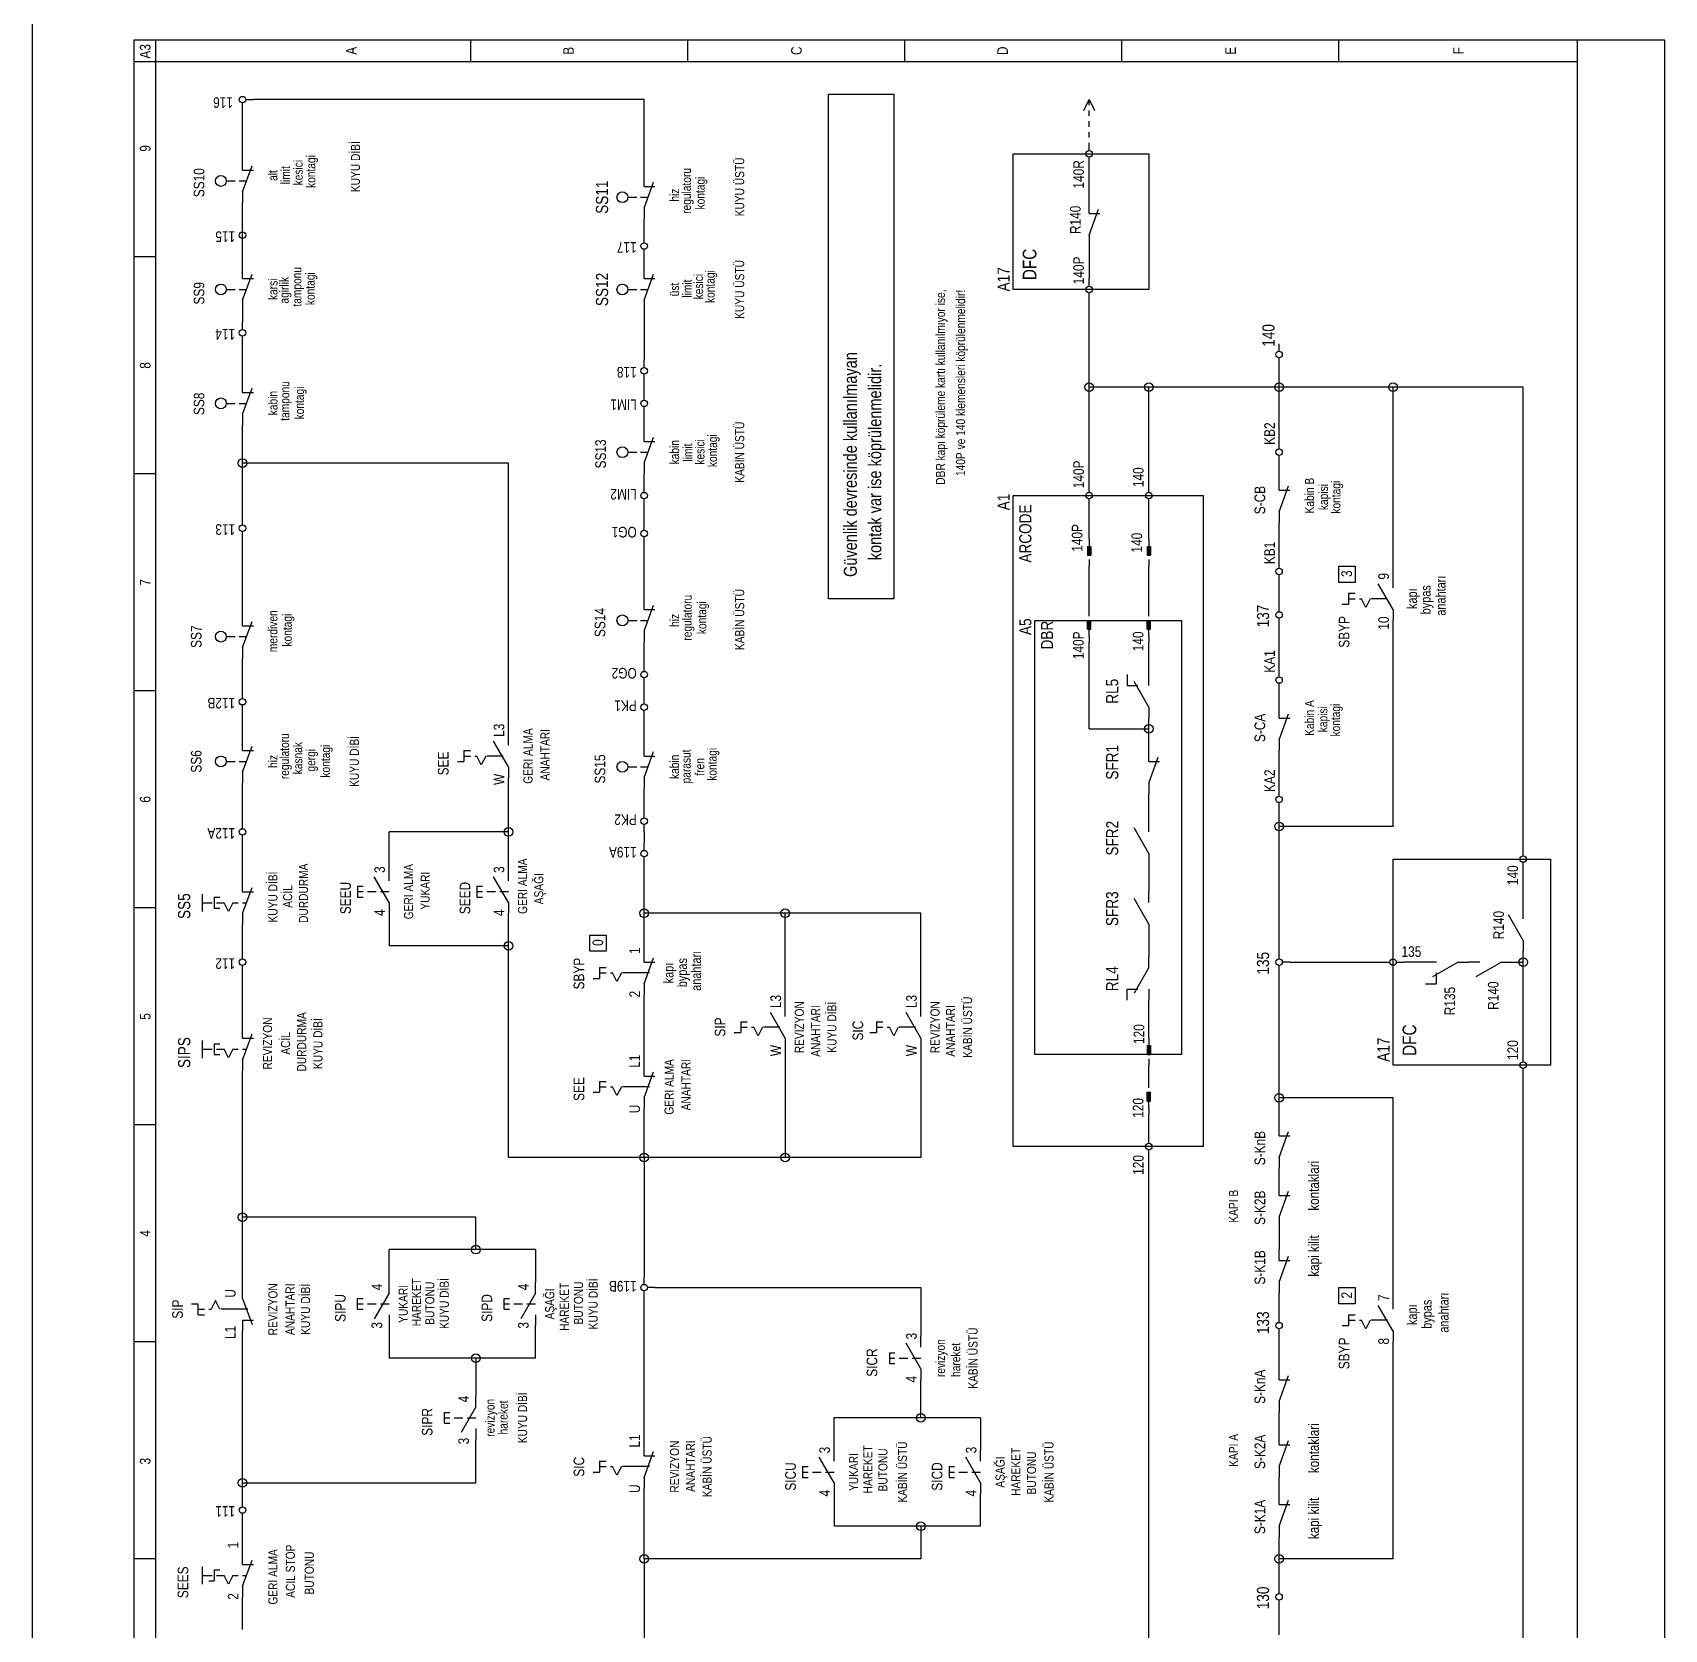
# Model space of a CAD drawing. Header units: centimetres. Extents: x 0 to 13234, y -30 to 2970.
# Drawn here: x 11119 to 11830, y 323 to 1019 of the extents above; entities that cross this region are included whole.
import ezdxf
from ezdxf.enums import TextEntityAlignment as Align

# ---------------------------------------------------------------- set-up
doc = ezdxf.new("R2010")
doc.units = ezdxf.units.CM
for name, color, linetype in [('SCOTT-CERCEVE', 7, 'CONTINUOUS'), ('SCOTT-ELEKTRIK', 3, 'CONTINUOUS'), ('SCOTT-ELEKTRIK-YAZI', 4, 'CONTINUOUS')]:
    doc.layers.add(name, color=color, linetype=linetype)
doc.styles.get("Standard").update_dxf_attribs({"font": 'arial.ttf', "width": 0.8})

msp = doc.modelspace()

# ---------------------------------------------------------------- linework, layer by layer
at = {"layer": 'SCOTT-CERCEVE'}
msp.add_line((11118.7, 0), (11118.7, 2970), dxfattribs=at)
at = {"layer": 'SCOTT-ELEKTRIK'}
for p, q in [((11162.87, 70.2), (11162.87, 1015.95)), ((11162.87, 1015.95), (11829.62, 1015.95)), ((11172.32, 79.66), (11172.32, 1015.95)), ((11309.46, 1015.95), (11309.46, 1006.5)), ((11404.03, 1015.95), (11404.03, 1006.5)), ((11498.61, 1015.95), (11498.61, 1006.5)), ((11593.18, 1006.5), (11593.18, 1015.95)), ((11687.76, 1006.5), (11687.76, 1015.95)), ((11791.79, 70.2), (11791.79, 1015.95)), ((11829.62, 1015.95), (11829.62, 70.2)), ((11162.87, 1006.5), (11791.79, 1006.5)), ((11210.15, 985.22), (11210.15, 988.53)), ((11211.57, 989.94), (11214.88, 989.94)), ((11385.12, 989.94), (11214.88, 989.94)), ((11385.12, 956.84), (11385.12, 989.94)), ((11465.51, 772.42), (11465.51, 992.31)), ((11465.51, 992.31), (11493.88, 992.31)), ((11493.88, 992.31), (11493.88, 772.42)), ((11576.63, 985.22), (11579, 989.94)), ((11579, 987.58), (11579, 989.94)), ((11579, 989.94), (11581.36, 985.22)), ((11210.15, 963.94), (11210.15, 985.22)), ((11579, 982.85), (11579, 985.22)), ((11579, 978.12), (11579, 980.49)), ((11579, 973.39), (11579, 975.76)), ((11579, 967.72), (11579, 971.03)), ((11210.15, 959.21), (11210.15, 963.94)), ((11210.15, 949.75), (11214.28, 961.1)), ((11545.9, 907.19), (11545.9, 966.3)), ((11545.9, 966.3), (11605.01, 966.3)), ((11579, 961.57), (11579, 964.88)), ((11579, 945.02), (11579, 961.57)), ((11605.01, 966.3), (11605.01, 907.19)), ((11203.06, 954.48), (11206.95, 954.48)), ((11208.64, 954.48), (11211.87, 954.48)), ((11210.15, 959.21), (11214.88, 959.21)), ((11385.12, 952.11), (11385.12, 956.84)), ((11385.12, 942.66), (11389.25, 954.01)), ((11210.15, 949.75), (11210.15, 945.02)), ((11378.03, 947.39), (11381.92, 947.39)), ((11383.61, 947.39), (11386.84, 947.39)), ((11385.12, 952.11), (11389.85, 952.11)), ((11210.15, 935.56), (11210.15, 945.02)), ((11385.12, 942.66), (11385.12, 937.93)), ((11579, 940.29), (11579, 945.02)), ((11579, 930.84), (11583.13, 942.18)), ((11579, 940.29), (11583.73, 940.29)), ((11210.15, 932.25), (11210.15, 935.56)), ((11210.15, 926.11), (11210.15, 933.2)), ((11385.12, 930.84), (11385.12, 937.93)), ((11210.15, 926.11), (11210.15, 929.42)), ((11210.15, 916.65), (11210.15, 926.11)), ((11385.12, 927.52), (11385.12, 930.84)), ((11385.12, 921.38), (11385.12, 924.69)), ((11579, 930.84), (11579, 926.11)), ((11579, 926.11), (11579, 911.92)), ((11172.32, 921.38), (11162.87, 921.38)), ((11385.12, 916.65), (11385.12, 921.38)), ((11210.15, 911.92), (11210.15, 916.65)), ((11210.15, 902.46), (11214.28, 913.81)), ((11210.15, 911.92), (11214.88, 911.92)), ((11385.12, 911.92), (11385.12, 916.65)), ((11385.12, 902.46), (11389.25, 913.81)), ((11385.12, 911.92), (11389.85, 911.92)), ((11579, 908.61), (11579, 911.92)), ((11203.06, 907.19), (11206.95, 907.19)), ((11208.64, 907.19), (11211.87, 907.19)), ((11378.03, 907.19), (11381.92, 907.19)), ((11383.61, 907.19), (11386.84, 907.19)), ((11605.01, 907.19), (11545.9, 907.19)), ((11579, 902.46), (11579, 905.77)), ((11210.15, 902.46), (11210.15, 897.73)), ((11210.15, 897.73), (11210.15, 893)), ((11385.12, 902.46), (11385.12, 897.73)), ((11385.12, 897.73), (11385.12, 876.45)), ((11579, 864.63), (11579, 902.46)), ((11210.15, 889.69), (11210.15, 893)), ((11210.15, 883.55), (11210.15, 886.86)), ((11210.15, 867), (11210.15, 883.55)), ((11210.15, 867), (11210.15, 883.55)), ((11661.75, 880.24), (11661.75, 883.55)), ((11385.12, 873.14), (11385.12, 876.45)), ((11661.75, 874.09), (11661.75, 877.4)), ((11385.12, 867), (11385.12, 870.31)), ((11661.75, 864.63), (11661.75, 874.09)), ((11210.15, 862.27), (11210.15, 867)), ((11210.15, 852.81), (11214.28, 864.16)), ((11210.15, 862.27), (11214.88, 862.27)), ((11385.12, 862.27), (11385.12, 867)), ((11385.12, 858.96), (11385.12, 862.27)), ((11579, 822.07), (11579, 864.63)), ((11605.01, 864.63), (11579, 864.63)), ((11605.01, 822.07), (11605.01, 864.63)), ((11661.75, 864.63), (11605.01, 864.63)), ((11661.75, 840.99), (11661.75, 864.63)), ((11711.4, 864.63), (11661.75, 864.63)), ((11711.4, 781.88), (11711.4, 864.63)), ((11768.15, 864.63), (11711.4, 864.63)), ((11768.15, 663.66), (11768.15, 864.63)), ((11203.06, 857.54), (11206.95, 857.54)), ((11208.64, 857.54), (11211.87, 857.54)), ((11385.12, 852.81), (11385.12, 856.12)), ((11210.15, 852.81), (11210.15, 848.08)), ((11210.15, 831.53), (11210.15, 848.08)), ((11385.12, 845.72), (11385.12, 852.81)), ((11385.12, 840.99), (11385.12, 845.72)), ((11385.12, 831.53), (11389.25, 842.88)), ((11385.12, 840.99), (11389.85, 840.99)), ((11661.75, 837.68), (11661.75, 840.99)), ((11378.03, 836.26), (11381.92, 836.26)), ((11383.61, 836.26), (11386.84, 836.26)), ((11661.75, 831.53), (11661.75, 834.84)), ((11172.32, 826.8), (11162.87, 826.8)), ((11326.01, 831.53), (11210.15, 831.53)), ((11210.15, 807.89), (11210.15, 831.53)), ((11326.01, 713.31), (11326.01, 831.53)), ((11385.12, 831.53), (11385.12, 826.8)), ((11385.12, 822.07), (11385.12, 826.8)), ((11661.75, 824.44), (11661.75, 831.53)), ((11385.12, 818.76), (11385.12, 822.07)), ((11579, 818.76), (11579, 822.07)), ((11605.01, 818.76), (11605.01, 822.07)), ((11661.75, 819.71), (11661.75, 824.44)), ((11661.75, 810.25), (11665.88, 821.6)), ((11661.75, 819.71), (11666.48, 819.71)), ((11385.12, 812.62), (11385.12, 815.93)), ((11385.12, 805.52), (11385.12, 812.62)), ((11545.9, 533.62), (11545.9, 817.34)), ((11545.9, 817.34), (11628.65, 817.34)), ((11579, 812.62), (11579, 815.93)), ((11579, 800.79), (11579, 812.62)), ((11605.01, 812.62), (11605.01, 815.93)), ((11605.01, 800.79), (11605.01, 812.62)), ((11628.65, 817.34), (11628.65, 533.62)), ((11210.15, 804.58), (11210.15, 807.89)), ((11385.12, 802.21), (11385.12, 805.52)), ((11661.75, 810.25), (11661.75, 805.52)), ((11661.75, 788.97), (11661.75, 805.52)), ((11210.15, 798.43), (11210.15, 801.74)), ((11210.15, 765.33), (11210.15, 798.43)), ((11385.12, 796.07), (11385.12, 799.38)), ((11579, 798.43), (11579, 800.79)), ((11579, 798.43), (11579, 791.34)), ((11605.01, 798.43), (11605.01, 800.79)), ((11605.01, 798.43), (11605.01, 791.34)), ((11385.12, 772.42), (11385.12, 796.07)), ((11578.29, 795.12), (11578.29, 791.34)), ((11578.29, 795.12), (11579.71, 795.12)), ((11578.29, 791.34), (11579.71, 791.34)), ((11578.53, 795.12), (11578.53, 791.34)), ((11578.76, 795.12), (11578.76, 791.34)), ((11579, 789.44), (11579, 786.61)), ((11579.23, 795.12), (11579.23, 791.34)), ((11579.47, 795.12), (11579.47, 791.34)), ((11579.71, 795.12), (11579.71, 791.34)), ((11604.3, 795.12), (11604.3, 791.34)), ((11604.3, 795.12), (11605.72, 795.12)), ((11604.3, 791.34), (11605.72, 791.34)), ((11604.53, 795.12), (11604.53, 791.34)), ((11604.77, 795.12), (11604.77, 791.34)), ((11605.01, 789.44), (11605.01, 786.61)), ((11605.24, 795.12), (11605.24, 791.34)), ((11605.48, 795.12), (11605.48, 791.34)), ((11605.72, 795.12), (11605.72, 791.34)), ((11579, 767.69), (11579, 786.61)), ((11605.01, 767.69), (11605.01, 786.61)), ((11661.75, 785.66), (11661.75, 788.97)), ((11661.75, 779.51), (11661.75, 782.82)), ((11687.76, 779.51), (11687.76, 786.61)), ((11687.76, 786.61), (11694.85, 786.61)), ((11694.85, 786.61), (11694.85, 779.51)), ((11661.75, 770.06), (11661.75, 779.51)), ((11694.85, 779.51), (11687.76, 779.51)), ((11711.4, 767.69), (11704.94, 778.88)), ((11711.4, 777.15), (11711.4, 781.88)), ((11385.12, 767.69), (11385.12, 772.42)), ((11385.12, 758.23), (11389.25, 769.58)), ((11493.88, 772.42), (11465.51, 772.42)), ((11661.75, 766.75), (11661.75, 770.06)), ((11689.18, 770.06), (11692.02, 770.06)), ((11692.02, 774.79), (11694.85, 774.79)), ((11692.02, 774.79), (11692.02, 770.06)), ((11692.02, 772.42), (11694.85, 772.42)), ((11696.74, 772.42), (11697.69, 772.42)), ((11699.58, 768.64), (11697.69, 772.42)), ((11701.47, 772.42), (11699.58, 768.64)), ((11709.04, 772.42), (11701.95, 772.42)), ((11210.15, 760.6), (11210.15, 765.33)), ((11210.15, 751.14), (11214.28, 762.49)), ((11378.03, 762.96), (11381.92, 762.96)), ((11383.61, 762.96), (11386.84, 762.96)), ((11385.12, 767.69), (11389.85, 767.69)), ((11555.35, 573.81), (11555.35, 762.96)), ((11555.35, 762.96), (11619.19, 762.96)), ((11578.29, 762.96), (11579.71, 762.96)), ((11578.29, 759.18), (11578.29, 762.96)), ((11578.53, 759.18), (11578.53, 762.96)), ((11578.76, 759.18), (11578.76, 762.96)), ((11579, 764.86), (11579, 767.69)), ((11579, 755.87), (11579, 762.96)), ((11579.23, 759.18), (11579.23, 762.96)), ((11579.47, 759.18), (11579.47, 762.96)), ((11579.71, 759.18), (11579.71, 762.96)), ((11604.3, 762.96), (11605.72, 762.96)), ((11604.3, 759.18), (11604.3, 762.96)), ((11604.53, 759.18), (11604.53, 762.96)), ((11604.77, 759.18), (11604.77, 762.96)), ((11605.01, 764.86), (11605.01, 767.69)), ((11605.01, 755.87), (11605.01, 762.96)), ((11605.24, 759.18), (11605.24, 762.96)), ((11605.48, 759.18), (11605.48, 762.96)), ((11605.72, 759.18), (11605.72, 762.96)), ((11619.19, 762.96), (11619.19, 573.81)), ((11661.75, 760.6), (11661.75, 763.91)), ((11711.4, 767.69), (11711.4, 762.96)), ((11711.4, 673.12), (11711.4, 762.96)), ((11203.06, 755.87), (11206.95, 755.87)), ((11208.64, 755.87), (11211.87, 755.87)), ((11210.15, 760.6), (11214.88, 760.6)), ((11385.12, 758.23), (11385.12, 753.51)), ((11578.29, 759.18), (11579.71, 759.18)), ((11579, 755.87), (11579, 753.51)), ((11604.3, 759.18), (11605.72, 759.18)), ((11605.01, 755.87), (11605.01, 753.51)), ((11661.75, 741.68), (11661.75, 760.6)), ((11210.15, 751.14), (11210.15, 746.41)), ((11385.12, 744.05), (11385.12, 753.51)), ((11579, 715.68), (11579, 753.51)), ((11605.01, 739.32), (11605.01, 753.51)), ((11210.15, 732.23), (11210.15, 746.41)), ((11385.12, 740.74), (11385.12, 744.05)), ((11661.75, 738.37), (11661.75, 741.68)), ((11385.12, 734.59), (11385.12, 737.9)), ((11385.12, 729.86), (11385.12, 734.59)), ((11595.55, 739.32), (11595.55, 734.59)), ((11595.55, 734.59), (11600.28, 734.59)), ((11605.01, 725.13), (11598.55, 736.32)), ((11605.01, 734.59), (11605.01, 739.32)), ((11661.75, 732.23), (11661.75, 735.54)), ((11172.32, 732.23), (11162.87, 732.23)), ((11210.15, 728.92), (11210.15, 732.23)), ((11210.15, 722.77), (11210.15, 726.08)), ((11385.12, 726.55), (11385.12, 729.86)), ((11661.75, 725.13), (11661.75, 732.23)), ((11210.15, 710.95), (11210.15, 722.77)), ((11385.12, 720.4), (11385.12, 723.71)), ((11385.12, 708.58), (11385.12, 720.4)), ((11605.01, 725.13), (11605.01, 720.4)), ((11605.01, 715.68), (11605.01, 720.4)), ((11661.75, 720.4), (11661.75, 725.13)), ((11661.75, 710.95), (11665.88, 722.3)), ((11661.75, 720.4), (11666.48, 720.4)), ((11210.15, 706.22), (11210.15, 710.95)), ((11326.01, 708.58), (11326.01, 713.31)), ((11579, 715.68), (11605.01, 715.68)), ((11605.01, 706.22), (11605.01, 715.68)), ((11661.75, 710.95), (11661.75, 706.22)), ((11210.15, 696.76), (11214.28, 708.11)), ((11210.15, 706.22), (11214.88, 706.22)), ((11306.62, 706.22), (11309.46, 706.22)), ((11306.62, 706.22), (11306.62, 701.49)), ((11306.62, 703.85), (11309.46, 703.85)), ((11311.35, 703.85), (11312.3, 703.85)), ((11314.19, 700.07), (11312.3, 703.85)), ((11316.08, 703.85), (11314.19, 700.07)), ((11323.64, 703.85), (11316.55, 703.85)), ((11326.01, 699.13), (11319.55, 710.31)), ((11385.12, 703.85), (11385.12, 708.58)), ((11385.12, 694.4), (11389.25, 705.75)), ((11385.12, 703.85), (11389.85, 703.85)), ((11605.01, 701.49), (11605.01, 706.22)), ((11661.75, 689.67), (11661.75, 706.22)), ((11203.06, 701.49), (11206.95, 701.49)), ((11208.64, 701.49), (11211.87, 701.49)), ((11210.15, 696.76), (11210.15, 692.03)), ((11303.78, 701.49), (11306.62, 701.49)), ((11326.01, 699.13), (11326.01, 694.4)), ((11378.03, 699.13), (11381.92, 699.13)), ((11383.61, 699.13), (11386.84, 699.13)), ((11605.01, 692.03), (11609.14, 703.38)), ((11605.01, 701.49), (11609.73, 701.49)), ((11210.15, 675.48), (11210.15, 692.03)), ((11326.01, 670.75), (11326.01, 694.4)), ((11385.12, 694.4), (11385.12, 689.67)), ((11385.12, 680.21), (11385.12, 689.67)), ((11605.01, 692.03), (11605.01, 687.3)), ((11661.75, 686.36), (11661.75, 689.67)), ((11605.01, 675.48), (11605.01, 687.3)), ((11661.75, 680.21), (11661.75, 683.52)), ((11210.15, 672.17), (11210.15, 675.48)), ((11385.12, 676.9), (11385.12, 680.21)), ((11605.01, 670.75), (11605.01, 675.48)), ((11661.75, 673.12), (11661.75, 680.21)), ((11210.15, 666.02), (11210.15, 669.33)), ((11273.99, 654.2), (11273.99, 670.75)), ((11326.01, 670.75), (11273.99, 670.75)), ((11326.01, 654.2), (11326.01, 670.75)), ((11385.12, 670.75), (11385.12, 674.06)), ((11385.12, 670.75), (11385.12, 666.02)), ((11605.01, 661.3), (11598.55, 672.48)), ((11711.4, 673.12), (11661.75, 673.12)), ((11661.75, 618.74), (11661.75, 673.12)), ((11210.15, 649.38), (11210.15, 666.02)), ((11385.12, 662.71), (11385.12, 666.02)), ((11605.01, 661.3), (11605.01, 656.57)), ((11768.15, 660.35), (11768.15, 663.66)), ((11273.99, 649.47), (11273.99, 654.2)), ((11326.01, 649.47), (11326.01, 654.2)), ((11385.12, 656.57), (11385.12, 659.88)), ((11385.12, 635.29), (11385.12, 656.57)), ((11605.01, 656.57), (11605.01, 644.74)), ((11711.4, 569.08), (11711.4, 658.93)), ((11711.4, 658.93), (11779.97, 658.93)), ((11768.15, 654.2), (11768.15, 657.51)), ((11768.15, 637.65), (11768.15, 654.2)), ((11779.97, 658.93), (11779.97, 569.08)), ((11210.15, 644.65), (11210.15, 649.38)), ((11260.28, 647.11), (11262.64, 647.11)), ((11260.28, 647.11), (11260.28, 642.38)), ((11273.99, 640.02), (11267.53, 651.2)), ((11312.3, 647.11), (11314.66, 647.11)), ((11312.3, 647.11), (11312.3, 642.38)), ((11326.01, 640.02), (11319.55, 651.2)), ((11192.74, 636.06), (11192.74, 643.62)), ((11192.75, 639.92), (11196.91, 639.92)), ((11197.86, 642.29), (11200.22, 642.29)), ((11197.86, 642.29), (11197.86, 637.56)), ((11198.8, 639.92), (11202.11, 639.92)), ((11204.01, 636.14), (11202.11, 639.92)), ((11205.9, 639.92), (11204.01, 636.14)), ((11205.9, 639.92), (11208.26, 639.92)), ((11210.15, 635.19), (11214.28, 646.54)), ((11210.15, 644.65), (11214.88, 644.65)), ((11210.15, 639.92), (11211.86, 639.92)), ((11260.28, 644.74), (11262.64, 644.74)), ((11260.28, 642.38), (11262.64, 642.38)), ((11264.53, 644.74), (11268.32, 644.74)), ((11270.21, 644.74), (11273.99, 644.74)), ((11273.99, 640.02), (11273.99, 635.29)), ((11312.3, 644.74), (11314.66, 644.74)), ((11312.3, 642.38), (11314.66, 642.38)), ((11316.55, 644.74), (11320.33, 644.74)), ((11322.23, 644.74), (11326.01, 644.74)), ((11326.01, 640.02), (11326.01, 635.29)), ((11605.01, 630.56), (11598.55, 641.75)), ((11605.01, 640.02), (11605.01, 644.74)), ((11172.32, 637.65), (11162.87, 637.65)), ((11197.86, 637.56), (11200.22, 637.56)), ((11210.15, 635.19), (11210.15, 630.46)), ((11273.99, 635.29), (11273.99, 621.1)), ((11326.01, 621.1), (11326.01, 635.29)), ((11385.12, 618.74), (11385.12, 635.29)), ((11446.59, 635.29), (11385.12, 635.29)), ((11505.7, 635.29), (11446.59, 635.29)), ((11446.59, 595.09), (11446.59, 635.29)), ((11505.7, 595.09), (11505.7, 635.29)), ((11768.15, 623.46), (11761.69, 634.65)), ((11768.15, 632.92), (11768.15, 637.65)), ((11210.15, 618.74), (11210.15, 630.46)), ((11361.47, 618.74), (11361.47, 625.83)), ((11361.47, 625.83), (11368.57, 625.83)), ((11368.57, 625.83), (11368.57, 618.74)), ((11605.01, 630.56), (11605.01, 625.83)), ((11605.01, 625.83), (11605.01, 616.37)), ((11210.15, 615.43), (11210.15, 618.74)), ((11326.01, 621.1), (11273.99, 621.1)), ((11326.01, 528.89), (11326.01, 621.1)), ((11368.57, 618.74), (11361.47, 618.74)), ((11385.12, 614.01), (11385.12, 618.74)), ((11661.75, 615.43), (11661.75, 618.74)), ((11768.15, 623.46), (11768.15, 618.74)), ((11768.15, 614.01), (11768.15, 618.74)), ((11210.15, 609.28), (11210.15, 612.59)), ((11365.73, 611.64), (11368.57, 611.64)), ((11365.73, 611.64), (11365.73, 606.91)), ((11385.12, 604.55), (11389.25, 615.9)), ((11385.12, 614.01), (11389.85, 614.01)), ((11605.01, 611.64), (11598.55, 600.45)), ((11605.01, 611.64), (11605.01, 616.37)), ((11661.75, 609.28), (11661.75, 612.59)), ((11666.48, 614.01), (11663.17, 614.01)), ((11666.48, 614.01), (11706.67, 614.01)), ((11706.67, 614.01), (11709.98, 614.01)), ((11712.82, 614.01), (11716.13, 614.01)), ((11725.59, 614.01), (11716.13, 614.01)), ((11730.32, 614.01), (11725.59, 614.01)), ((11739.78, 614.01), (11728.59, 607.55)), ((11739.78, 614.01), (11744.5, 614.01)), ((11749.23, 614.01), (11744.5, 614.01)), ((11758.69, 614.01), (11747.5, 607.55)), ((11758.69, 614.01), (11763.42, 614.01)), ((11763.42, 614.01), (11768.15, 614.01)), ((11768.15, 573.81), (11768.15, 614.01)), ((11210.15, 585.54), (11210.15, 609.28)), ((11362.89, 606.91), (11365.73, 606.91)), ((11365.73, 609.28), (11368.57, 609.28)), ((11370.46, 609.28), (11371.4, 609.28)), ((11373.3, 605.5), (11371.4, 609.28)), ((11375.19, 609.28), (11373.3, 605.5)), ((11387.48, 609.28), (11375.66, 609.28)), ((11385.12, 604.55), (11385.12, 599.82)), ((11661.75, 554.9), (11661.75, 609.28)), ((11725.59, 604.55), (11730.32, 604.55)), ((11730.32, 604.55), (11730.32, 609.28)), ((11385.12, 569.08), (11385.12, 599.82)), ((11595.55, 597.46), (11595.55, 602.19)), ((11595.55, 602.19), (11600.28, 602.19)), ((11605.01, 602.19), (11605.01, 597.46)), ((11605.01, 583.27), (11605.01, 597.46)), ((11446.59, 580.91), (11440.13, 592.09)), ((11446.59, 590.36), (11446.59, 595.09)), ((11505.7, 580.91), (11499.24, 592.09)), ((11505.7, 590.36), (11505.7, 595.09)), ((11210.15, 580.81), (11210.15, 585.54)), ((11424.37, 583.27), (11427.2, 583.27)), ((11427.2, 588), (11430.04, 588)), ((11427.2, 588), (11427.2, 583.27)), ((11427.2, 585.63), (11430.04, 585.63)), ((11431.93, 585.63), (11432.88, 585.63)), ((11434.77, 581.85), (11432.88, 585.63)), ((11436.66, 585.63), (11434.77, 581.85)), ((11444.23, 585.63), (11437.13, 585.63)), ((11483.48, 583.27), (11486.31, 583.27)), ((11486.31, 588), (11489.15, 588)), ((11486.31, 588), (11486.31, 583.27)), ((11486.31, 585.63), (11489.15, 585.63)), ((11491.04, 585.63), (11491.99, 585.63)), ((11493.88, 581.85), (11491.99, 585.63)), ((11495.77, 585.63), (11493.88, 581.85)), ((11503.34, 585.63), (11496.24, 585.63)), ((11605.01, 580.91), (11605.01, 583.27)), ((11192.74, 572.22), (11192.74, 579.79)), ((11192.75, 576.08), (11196.91, 576.08)), ((11197.86, 578.45), (11200.22, 578.45)), ((11197.86, 578.45), (11197.86, 573.72)), ((11198.8, 576.08), (11202.11, 576.08)), ((11204.01, 572.3), (11202.11, 576.08)), ((11205.9, 576.08), (11204.01, 572.3)), ((11205.9, 576.08), (11208.26, 576.08)), ((11210.15, 571.35), (11214.28, 582.7)), ((11210.15, 580.81), (11214.88, 580.81)), ((11210.15, 576.08), (11211.86, 576.08)), ((11446.59, 580.91), (11446.59, 576.18)), ((11446.59, 576.18), (11446.59, 528.89)), ((11505.7, 580.91), (11505.7, 576.18)), ((11505.7, 576.18), (11505.7, 528.89)), ((11604.3, 577.6), (11604.3, 573.81)), ((11604.3, 577.6), (11605.72, 577.6)), ((11604.53, 577.6), (11604.53, 573.81)), ((11604.77, 577.6), (11604.77, 573.81)), ((11605.01, 580.91), (11605.01, 573.81)), ((11605.24, 577.6), (11605.24, 573.81)), ((11605.48, 577.6), (11605.48, 573.81)), ((11605.72, 577.6), (11605.72, 573.81)), ((11197.86, 573.72), (11200.22, 573.72)), ((11210.15, 571.35), (11210.15, 566.63)), ((11385.12, 564.36), (11385.12, 569.08)), ((11619.19, 573.81), (11555.35, 573.81)), ((11604.3, 573.81), (11605.72, 573.81)), ((11605.01, 571.92), (11605.01, 569.08)), ((11605.01, 561.99), (11605.01, 569.08)), ((11779.97, 569.08), (11711.4, 569.08)), ((11768.15, 570.5), (11768.15, 573.81)), ((11210.15, 502.88), (11210.15, 566.63)), ((11365.73, 561.99), (11368.57, 561.99)), ((11365.73, 561.99), (11365.73, 557.26)), ((11385.12, 554.9), (11389.25, 566.25)), ((11385.12, 564.36), (11389.85, 564.36)), ((11605.01, 559.15), (11605.01, 561.99)), ((11768.15, 564.36), (11768.15, 567.67)), ((11768.15, 117.49), (11768.15, 564.36)), ((11362.89, 557.26), (11365.73, 557.26)), ((11365.73, 559.63), (11368.57, 559.63)), ((11370.46, 559.63), (11371.4, 559.63)), ((11373.3, 555.84), (11371.4, 559.63)), ((11375.19, 559.63), (11373.3, 555.84)), ((11387.48, 559.63), (11375.66, 559.63)), ((11385.12, 554.9), (11385.12, 550.17)), ((11604.3, 557.26), (11605.72, 557.26)), ((11604.3, 553.48), (11604.3, 557.26)), ((11604.53, 553.48), (11604.53, 557.26)), ((11604.77, 553.48), (11604.77, 557.26)), ((11605.01, 550.17), (11605.01, 557.26)), ((11605.24, 553.48), (11605.24, 557.26)), ((11605.48, 553.48), (11605.48, 557.26)), ((11605.72, 553.48), (11605.72, 557.26)), ((11711.4, 554.9), (11661.75, 554.9)), ((11661.75, 543.08), (11661.75, 554.9)), ((11711.4, 467.42), (11711.4, 554.9)), ((11385.12, 528.89), (11385.12, 550.17)), ((11385.12, 528.89), (11385.12, 550.17)), ((11385.12, 528.89), (11385.12, 550.17)), ((11604.3, 553.48), (11605.72, 553.48)), ((11605.01, 550.17), (11605.01, 547.8)), ((11605.01, 538.35), (11605.01, 547.8)), ((11172.32, 543.08), (11162.87, 543.08)), ((11661.75, 538.35), (11661.75, 543.08)), ((11628.65, 533.62), (11545.9, 533.62)), ((11605.01, 535.04), (11605.01, 538.35)), ((11661.75, 528.89), (11665.88, 540.24)), ((11661.75, 538.35), (11666.48, 538.35)), ((11385.12, 528.89), (11326.01, 528.89)), ((11446.59, 528.89), (11385.12, 528.89)), ((11385.12, 528.89), (11385.12, 476.87)), ((11505.7, 528.89), (11446.59, 528.89)), ((11605.01, 528.89), (11605.01, 532.2)), ((11605.01, 117.49), (11605.01, 528.89)), ((11661.75, 528.89), (11661.75, 524.16)), ((11661.75, 517.07), (11661.75, 524.16)), ((11661.75, 512.34), (11661.75, 517.07)), ((11661.75, 502.88), (11665.88, 514.23)), ((11661.75, 512.34), (11666.48, 512.34)), ((11311.82, 502.88), (11210.15, 502.88)), ((11210.15, 472.14), (11210.15, 502.88)), ((11311.82, 488.69), (11311.82, 502.88)), ((11661.75, 502.88), (11661.75, 498.15)), ((11661.75, 498.15), (11661.75, 488.69)), ((11273.99, 474.51), (11273.99, 488.69)), ((11311.82, 488.69), (11273.99, 488.69)), ((11337.83, 488.69), (11311.82, 488.69)), ((11337.83, 488.69), (11337.83, 474.51)), ((11661.75, 483.97), (11661.75, 488.69)), ((11661.75, 474.51), (11665.88, 485.86)), ((11661.75, 483.97), (11666.48, 483.97)), ((11385.12, 473.56), (11385.12, 476.87)), ((11210.15, 467.42), (11210.15, 472.14)), ((11273.99, 469.78), (11267.53, 458.59)), ((11273.99, 469.78), (11273.99, 474.51)), ((11337.83, 469.78), (11331.37, 458.59)), ((11337.83, 469.78), (11337.83, 474.51)), ((11385.12, 467.42), (11385.12, 470.73)), ((11389.85, 472.14), (11386.54, 472.14)), ((11389.85, 472.14), (11505.7, 472.14)), ((11505.7, 472.14), (11505.7, 450.86)), ((11661.75, 474.51), (11661.75, 469.78)), ((11661.75, 460.32), (11661.75, 469.78)), ((11687.76, 465.05), (11687.76, 472.14)), ((11687.76, 472.14), (11694.85, 472.14)), ((11694.85, 472.14), (11694.85, 465.05)), ((11187.93, 465.05), (11190.77, 465.05)), ((11190.77, 460.32), (11190.77, 465.05)), ((11190.77, 462.69), (11193.6, 462.69)), ((11195.49, 462.69), (11196.44, 462.69)), ((11198.33, 466.47), (11196.44, 462.69)), ((11200.22, 462.69), (11198.33, 466.47)), ((11212.52, 462.69), (11200.7, 462.69)), ((11210.15, 467.42), (11214.28, 456.07)), ((11260.28, 467.42), (11262.64, 467.42)), ((11260.28, 462.69), (11260.28, 467.42)), ((11260.28, 465.05), (11262.64, 465.05)), ((11260.28, 462.69), (11262.64, 462.69)), ((11264.53, 465.05), (11268.32, 465.05)), ((11270.21, 465.05), (11273.99, 465.05)), ((11324.12, 467.42), (11326.48, 467.42)), ((11324.12, 462.69), (11324.12, 467.42)), ((11324.12, 465.05), (11326.48, 465.05)), ((11324.12, 462.69), (11326.48, 462.69)), ((11328.37, 465.05), (11332.16, 465.05)), ((11334.05, 465.05), (11337.83, 465.05)), ((11385.12, 403.58), (11385.12, 467.42)), ((11694.85, 465.05), (11687.76, 465.05)), ((11711.4, 453.23), (11704.94, 464.42)), ((11711.4, 462.69), (11711.4, 467.42)), ((11190.77, 460.32), (11193.6, 460.32)), ((11210.15, 457.96), (11210.15, 453.23)), ((11210.15, 457.96), (11214.88, 457.96)), ((11273.99, 460.32), (11273.99, 455.59)), ((11273.99, 455.59), (11273.99, 441.41)), ((11337.83, 460.32), (11337.83, 455.59)), ((11337.83, 441.41), (11337.83, 455.59)), ((11661.75, 457.01), (11661.75, 460.32)), ((11689.18, 455.59), (11692.02, 455.59)), ((11692.02, 460.32), (11694.85, 460.32)), ((11692.02, 460.32), (11692.02, 455.59)), ((11692.02, 457.96), (11694.85, 457.96)), ((11696.74, 457.96), (11697.69, 457.96)), ((11699.58, 454.17), (11697.69, 457.96)), ((11701.47, 457.96), (11699.58, 454.17)), ((11709.04, 457.96), (11701.95, 457.96)), ((11172.32, 448.5), (11162.87, 448.5)), ((11210.15, 387.03), (11210.15, 453.23)), ((11505.7, 446.14), (11505.7, 450.86)), ((11661.75, 450.86), (11661.75, 454.17)), ((11661.75, 436.68), (11661.75, 450.86)), ((11711.4, 453.23), (11711.4, 448.5)), ((11711.4, 353.92), (11711.4, 448.5)), ((11311.82, 441.41), (11273.99, 441.41)), ((11311.82, 441.41), (11311.82, 424.86)), ((11337.83, 441.41), (11311.82, 441.41)), ((11491.99, 443.77), (11494.35, 443.77)), ((11491.99, 443.77), (11491.99, 439.04)), ((11491.99, 441.41), (11494.35, 441.41)), ((11496.24, 441.41), (11500.03, 441.41)), ((11505.7, 436.68), (11499.24, 447.87)), ((11501.92, 441.41), (11505.7, 441.41)), ((11491.99, 439.04), (11494.35, 439.04)), ((11505.7, 436.68), (11505.7, 431.95)), ((11661.75, 431.95), (11661.75, 436.68)), ((11661.75, 422.49), (11665.88, 433.84)), ((11505.7, 415.4), (11505.7, 431.95)), ((11661.75, 431.95), (11666.48, 431.95)), ((11311.82, 420.13), (11305.36, 408.94)), ((11311.82, 420.13), (11311.82, 424.86)), ((11661.75, 422.49), (11661.75, 417.76)), ((11298.11, 417.76), (11300.47, 417.76)), ((11298.11, 413.03), (11298.11, 417.76)), ((11298.11, 415.4), (11300.47, 415.4)), ((11298.11, 413.03), (11300.47, 413.03)), ((11302.36, 415.4), (11306.15, 415.4)), ((11308.04, 415.4), (11311.82, 415.4)), ((11467.87, 401.21), (11467.87, 415.4)), ((11505.7, 415.4), (11467.87, 415.4)), ((11531.71, 415.4), (11505.7, 415.4)), ((11531.71, 415.4), (11531.71, 401.21)), ((11661.75, 408.31), (11661.75, 417.76)), ((11311.82, 410.67), (11311.82, 405.94)), ((11311.82, 387.03), (11311.82, 405.94)), ((11661.75, 403.58), (11661.75, 408.31)), ((11661.75, 394.12), (11665.88, 405.47)), ((11385.12, 398.85), (11385.12, 403.58)), ((11385.12, 389.39), (11389.25, 400.74)), ((11385.12, 398.85), (11389.85, 398.85)), ((11467.87, 387.03), (11461.41, 398.21)), ((11467.87, 396.48), (11467.87, 401.21)), ((11531.71, 387.03), (11525.25, 398.21)), ((11531.71, 396.48), (11531.71, 401.21)), ((11661.75, 403.58), (11666.48, 403.58)), ((11362.89, 391.76), (11365.73, 391.76)), ((11365.73, 396.48), (11368.57, 396.48)), ((11365.73, 396.48), (11365.73, 391.76)), ((11365.73, 394.12), (11368.57, 394.12)), ((11370.46, 394.12), (11371.4, 394.12)), ((11373.3, 390.34), (11371.4, 394.12)), ((11375.19, 394.12), (11373.3, 390.34)), ((11387.48, 394.12), (11375.66, 394.12)), ((11454.16, 394.12), (11456.52, 394.12)), ((11454.16, 394.12), (11454.16, 389.39)), ((11454.16, 391.76), (11456.52, 391.76)), ((11458.41, 391.76), (11462.2, 391.76)), ((11464.09, 391.76), (11467.87, 391.76)), ((11518, 394.12), (11520.36, 394.12)), ((11518, 394.12), (11518, 389.39)), ((11518, 391.76), (11520.36, 391.76)), ((11522.25, 391.76), (11526.04, 391.76)), ((11527.93, 391.76), (11531.71, 391.76)), ((11661.75, 394.12), (11661.75, 389.39)), ((11210.15, 387.03), (11311.82, 387.03)), ((11210.15, 379.93), (11210.15, 387.03)), ((11210.15, 379.93), (11210.15, 387.03)), ((11385.12, 389.39), (11385.12, 384.66)), ((11385.12, 353.92), (11385.12, 384.66)), ((11454.16, 389.39), (11456.52, 389.39)), ((11467.87, 387.03), (11467.87, 382.3)), ((11518, 389.39), (11520.36, 389.39)), ((11531.71, 387.03), (11531.71, 382.3)), ((11661.75, 382.3), (11661.75, 389.39)), ((11210.15, 376.62), (11210.15, 379.93)), ((11210.15, 377.57), (11210.15, 379.93)), ((11467.87, 382.3), (11467.87, 368.11)), ((11531.71, 368.11), (11531.71, 382.3)), ((11661.75, 377.57), (11661.75, 382.3)), ((11661.75, 368.11), (11665.88, 379.46)), ((11661.75, 377.57), (11666.48, 377.57)), ((11210.15, 370.48), (11210.15, 373.79)), ((11210.15, 356.19), (11210.15, 370.48)), ((11505.7, 368.11), (11467.87, 368.11)), ((11505.7, 368.11), (11505.7, 353.92)), ((11531.71, 368.11), (11505.7, 368.11)), ((11661.75, 368.11), (11661.75, 363.38)), ((11661.75, 353.92), (11661.75, 363.38)), ((11210.15, 351.47), (11210.15, 356.19)), ((11172.32, 353.92), (11162.87, 353.92)), ((11192.74, 342.87), (11192.74, 350.44)), ((11197.86, 349.1), (11200.22, 349.1)), ((11197.86, 349.1), (11197.86, 344.37)), ((11210.15, 342.01), (11214.28, 353.36)), ((11210.15, 351.47), (11214.88, 351.47)), ((11505.7, 353.92), (11385.12, 353.92)), ((11385.12, 353.92), (11385.12, 294.72)), ((11711.4, 353.92), (11661.75, 353.92)), ((11661.75, 342.1), (11661.75, 353.92)), ((11192.75, 346.74), (11196.91, 346.74)), ((11195.49, 344.37), (11197.86, 344.37)), ((11198.8, 346.74), (11202.11, 346.74)), ((11204.01, 342.95), (11202.11, 346.74)), ((11205.9, 346.74), (11204.01, 342.95)), ((11205.9, 346.74), (11208.26, 346.74)), ((11210.15, 346.74), (11211.86, 346.74)), ((11210.15, 342.01), (11210.15, 337.28)), ((11661.75, 338.79), (11661.75, 342.1)), ((11210.15, 323.19), (11210.15, 337.28)), ((11661.75, 332.65), (11661.75, 335.96)), ((11661.75, 320.82), (11661.75, 332.65))]:
    msp.add_line(p, q, dxfattribs=at)
for centre, radius in [((11210.15, 989.94), 1.42), ((11579, 966.3), 1.42), ((11200.7, 954.48), 2.36), ((11375.66, 947.39), 2.36), ((11210.15, 930.84), 1.42), ((11385.12, 926.11), 1.42), ((11200.7, 907.19), 2.36), ((11375.66, 907.19), 2.36), ((11579, 907.19), 1.42), ((11210.15, 888.28), 1.42), ((11661.75, 878.82), 1.42), ((11385.12, 871.73), 1.42), ((11579, 864.63), 1.89), ((11605.01, 864.63), 1.89), ((11661.75, 864.63), 1.89), ((11711.4, 864.63), 1.89), ((11200.7, 857.54), 2.36), ((11385.12, 857.54), 1.42), ((11210.15, 831.53), 1.89), ((11375.66, 836.26), 2.36), ((11661.75, 836.26), 1.42), ((11385.12, 817.34), 1.42), ((11579, 817.34), 1.42), ((11605.01, 817.34), 1.42), ((11210.15, 803.16), 1.42), ((11385.12, 800.79), 1.42), ((11661.75, 784.24), 1.42), ((11375.66, 762.96), 2.36), ((11661.75, 765.33), 1.42), ((11200.7, 755.87), 2.36), ((11385.12, 739.32), 1.42), ((11661.75, 736.96), 1.42), ((11210.15, 727.5), 1.42), ((11385.12, 725.13), 1.42), ((11605.01, 715.68), 1.89), ((11200.7, 701.49), 2.36), ((11375.66, 699.13), 2.36), ((11661.75, 684.94), 1.42), ((11385.12, 675.48), 1.42), ((11210.15, 670.75), 1.42), ((11326.01, 670.75), 1.89), ((11661.75, 673.12), 1.89), ((11385.12, 661.3), 1.42), ((11768.15, 658.93), 1.42), ((11385.12, 635.29), 1.89), ((11446.59, 635.29), 1.89), ((11326.01, 621.1), 1.89), ((11210.15, 614.01), 1.42), ((11661.75, 614.01), 1.42), ((11661.75, 614.01), 1.42), ((11711.4, 614.01), 1.42), ((11768.15, 614.01), 1.89), ((11768.15, 569.08), 1.42), ((11661.75, 554.9), 1.89), ((11605.01, 533.62), 1.42), ((11385.12, 528.89), 1.89), ((11446.59, 528.89), 1.89), ((11210.15, 502.88), 1.89), ((11311.82, 488.69), 1.89), ((11385.12, 472.14), 1.42), ((11661.75, 455.59), 1.42), ((11311.82, 441.41), 1.89), ((11505.7, 415.4), 1.89), ((11210.15, 387.03), 1.89), ((11210.15, 375.2), 1.42), ((11505.7, 368.11), 1.89), ((11385.12, 353.92), 1.89), ((11661.75, 353.92), 1.89), ((11661.75, 337.37), 1.42)]:
    msp.add_circle(centre, radius, dxfattribs=at)

# ---------------------------------------------------------------- texts
at = {"layer": 'SCOTT-ELEKTRIK-YAZI', "width": 0.8}
for s, height, rotation, p in [('A3', 4.634, 90, (11170.05, 1007.82)), ('116', 4.634, 180, (11205.99, 990.98)), ('115', 4.634, 180, (11206.94, 932.54)), ('117', 4.634, 180, (11381.9, 927.81)), ('DFC', 5.958, 90, (11556.02, 911.26)), ('140P', 4.634, 90, (11576.73, 909.46)), ('A17', 5.296, 90, (11544.38, 906.34)), ('114', 4.634, 180, (11206.94, 889.98)), ('140', 5.296, 90, (11659.77, 882.22)), ('Güvenlik devresinde kullanılmayan', 5.6745, 90, (11477.8, 781.88)), ('118', 4.634, 180, (11381.9, 873.43)), ('kontak var ise köprülenmelidir.', 5.6745, 90, (11488.45, 789.18)), ('LIM1', 4.634, 180, (11381.9, 859.24)), ('KB2', 4.634, 90, (11659.95, 839.48)), ('140P', 4.634, 90, (11576.73, 820.56)), ('140', 4.634, 90, (11602.74, 821.03)), ('LIM2', 4.634, 180, (11381.9, 820.28)), ('S-CB', 4.634, 90, (11655.7, 809.21)), ('113', 4.634, 180, (11206.94, 804.86)), ('OG1', 4.634, 180, (11381.9, 803.73)), ('KB1', 4.634, 90, (11659.95, 787.46)), ('9', 4.63, 90, (11709.61, 780.74)), ('DBR', 5.296, 90, (11563.3, 750.29)), ('KA1', 4.634, 90, (11659.95, 740.17)), ('OG2', 4.634, 180, (11381.9, 742.25)), ('RL5', 5.296, 90, (11591.67, 726.65)), ('112B', 4.634, 180, (11206.94, 729.2)), ('PK1', 4.634, 180, (11381.9, 728.07)), ('S-CA', 4.634, 90, (11655.7, 709.91)), ('L3', 4.634, 90, (11324.21, 712.18)), ('SFR1', 5.296, 90, (11591.67, 693.55)), ('KA2', 4.634, 90, (11659.95, 688.15)), ('PK2', 4.634, 180, (11381.9, 678.41)), ('112A', 4.634, 180, (11206.94, 672.45)), ('SFR2', 5.296, 90, (11591.67, 660.44)), ('119A', 4.634, 180, (11381.9, 664.23)), ('3', 4.63, 90, (11272.2, 652.88)), ('3', 4.63, 90, (11324.21, 652.88)), ('SFR3', 5.296, 90, (11591.67, 629.71)), ('1', 4.63, 90, (11383.32, 617.6)), ('112', 4.634, 180, (11206.94, 615.71)), ('RL4', 5.296, 90, (11591.67, 601.33)), ('L3', 4.634, 90, (11444.8, 593.96)), ('L3', 4.634, 90, (11503.91, 593.96)), ('DFC', 5.958, 90, (11721.52, 573.15)), ('A17', 5.296, 90, (11709.89, 570.6)), ('120', 4.634, 90, (11765.88, 571.35)), ('L1', 4.634, 90, (11383.32, 567.95)), ('S-KnB', 4.634, 90, (11655.7, 525.48)), ('kontaklari', 4.54, 90, (11679.15, 505.7)), ('S-K2B', 4.634, 90, (11655.7, 499.48)), ('kapi kilit', 4.54, 90, (11679.15, 476.93)), ('S-K1B', 4.634, 90, (11655.7, 473.47)), ('119B', 4.634, 180, (11381.9, 475.08)), ('7', 4.63, 90, (11709.61, 466.28)), ('L1', 4.634, 90, (11207.13, 449.73)), ('3', 4.63, 90, (11270.97, 454.27)), ('3', 4.63, 90, (11334.8, 454.27)), ('133', 5.296, 90, (11657.4, 451.91)), ('3', 4.63, 90, (11503.91, 449.54)), ('S-KnA', 4.634, 90, (11655.7, 421.45)), ('4', 4.63, 90, (11308.8, 422.11)), ('kontaklari', 4.54, 90, (11679.15, 391.3)), ('L1', 4.634, 90, (11383.32, 402.44)), ('S-K2A', 4.634, 90, (11655.7, 393.08)), ('3', 4.63, 90, (11466.07, 399.89)), ('3', 4.63, 90, (11529.91, 399.89)), ('111', 4.634, 180, (11206.94, 376.91)), ('S-K1A', 4.634, 90, (11655.7, 364.71)), ('kapi kilit', 4.54, 90, (11679.15, 362.53)), ('1', 4.63, 90, (11208.36, 358.46)), ('GERI ALMA', 3.972, 90, (11225.38, 333.97)), ('ACIL STOP', 3.972, 90, (11232.99, 336.94)), ('BUTONU', 3.972, 90, (11241.25, 338.38))]:
    msp.add_text(s, height=height, rotation=rotation, dxfattribs=at).set_placement(p)
for s, height, p in [('A', 4.63, (11259.9, 1011.22)), ('B', 4.63, (11354.48, 1011.22)), ('C', 4.63, (11453.78, 1011.22)), ('D', 4.63, (11543.63, 1011.22)), ('E', 4.63, (11642.93, 1011.22)), ('F', 4.63, (11742.24, 1011.22)), ('9', 4.63, (11170.05, 968.67)), ('KUYU DİBİ', 3.972, (11261.34, 960.72)), ('limit', 3.972, (11230.84, 957.02)), ('kesici', 3.972, (11236.37, 958.11)), ('kontagi', 3.972, (11241.89, 958.59)), ('regulatoru', 3.972, (11405.51, 950.15)), ('KUYU ÜSTÜ', 3.972, (11428.72, 951.89)), ('alt', 3.972, (11225.37, 956.84)), ('SS11', 5.296, (11369.42, 947.39)), ('kontagi', 3.972, (11411.51, 949.22)), ('hiz', 3.972, (11400.35, 948.33)), ('KUYU ÜSTÜ', 3.972, (11428.71, 907.19)), ('karsi', 3.972, (11225.37, 907.26)), ('agirlik', 3.972, (11230.28, 906.86)), ('tamponu', 3.972, (11235.8, 908.36)), ('kontagi', 3.972, (11241.58, 907.53)), ('SS12', 5.296, (11369.42, 907.19)), ('üst', 3.972, (11400.35, 907.19)), ('limit', 3.972, (11405.87, 907.58)), ('kesici', 3.972, (11410.81, 908.42)), ('kontagi', 3.972, (11415.82, 908.44)), ('DBR kapı köprüleme kartı kullanılmıyor ise,', 3.9722, (11516.2, 864.63)), ('140P ve 140 klemensleri köprülenmelidir!', 3.9722, (11524.99, 866.45)), ('8', 4.63, (11170.05, 874.09)), ('SS8', 4.634, (11193.51, 857.35)), ('kabin', 3.972, (11225.38, 857.67)), ('tamponu', 3.972, (11230.54, 858.6)), ('kontagi', 3.972, (11236.9, 857.71)), ('KABİN ÜSTÜ', 3.972, (11428.72, 836.26)), ('kabin', 3.972, (11400.35, 836.26)), ('limit', 3.972, (11406.1, 836.11)), ('kesici', 3.972, (11411.41, 836.4)), ('kontagi', 3.972, (11416.87, 836.91)), ('Kabin B', 3.972, (11676.98, 817.34)), ('kapisi', 3.972, (11683.05, 816.69)), ('kontagi', 3.972, (11688.5, 816.64)), ('3', 4.63, (11693.53, 783.3)), ('anahtarı', 4.256, (11734.28, 773.74)), ('7', 4.63, (11170.05, 779.51)), ('KABİN ÜSTÜ', 3.972, (11428.73, 763.33)), ('kapı', 4.256, (11721.81, 772.42)), ('bypas', 4.256, (11727.77, 771.96)), ('SS14', 4.634, (11368.19, 762.02)), ('regulatoru', 3.972, (11405.85, 764.12)), ('kontagi', 3.972, (11412.22, 764.14)), ('137', 5.296, (11657.4, 764.86)), ('merdiven', 3.972, (11225.34, 758.23)), ('kontagi', 3.972, (11231.6, 758.7)), ('hiz', 3.972, (11400.35, 762.96)), ('SS7', 4.634, (11192.28, 755.87)), ('Kabin A', 3.972, (11676.98, 720.4)), ('kapisi', 3.972, (11682.79, 719.9)), ('kontagi', 3.972, (11688.34, 719.5)), ('regulatoru', 3.972, (11230.42, 703.76)), ('KUYU DİBİ', 3.972, (11260.85, 701.49)), ('GERI ALMA', 3.972, (11336.51, 703.85)), ('ANAHTARI', 3.972, (11343.93, 704.42)), ('SS6', 4.634, (11192.28, 701.49)), ('hiz', 3.972, (11225.38, 701.49)), ('kasnak', 3.972, (11236.18, 702.91)), ('gergi', 3.972, (11241.86, 702)), ('kontagi', 3.972, (11248.26, 701.62)), ('SS15', 4.634, (11368.19, 698.18)), ('kabin', 3.972, (11400.35, 699.13)), ('parasut', 3.972, (11405.36, 699.3)), ('kontagi', 3.972, (11416.69, 700.23)), ('fren', 3.972, (11411.34, 699.11)), ('6', 4.63, (11170.05, 684.94)), ('DURDURMA', 3.972, (11238.66, 644.03)), ('GERI ALMA', 3.972, (11284.49, 644.74)), ('GERI ALMA', 3.972, (11334.14, 647.11)), ('KUYU DİBİ', 3.972, (11225.38, 642.38)), ('ACİL', 3.972, (11231.78, 642.63)), ('YUKARI', 3.972, (11291.67, 645.14)), ('AŞAĞI', 3.972, (11341.19, 646.01)), ('SS5', 5.296, (11187.36, 638.41)), ('0', 4.63, (11367.24, 622.52)), ('kapı', 4.256, (11397.89, 609.28)), ('bypas', 4.256, (11403.79, 609.42)), ('anahtarı', 4.256, (11409.89, 610.21)), ('135', 5.296, (11657.4, 613.53)), ('KABİN ÜSTÜ', 3.972, (11528.02, 585.63)), ('5', 4.63, (11170.05, 590.36)), ('DURDURMA', 3.972, (11237.9, 579.25)), ('REVIZYON', 3.972, (11454.73, 585.63)), ('ANAHTARI', 3.972, (11461.82, 584)), ('KUYU DİBİ', 3.972, (11468.91, 585.63)), ('REVIZYON', 3.972, (11513.84, 585.63)), ('ANAHTARI', 3.972, (11520.6, 584.01)), ('REVIZYON', 3.972, (11223.02, 578.54)), ('ACİL', 3.972, (11230.87, 578.63)), ('KUYU DİBİ', 3.972, (11244.98, 578.52)), ('SIPS', 5.296, (11187.36, 574.57)), ('GERI ALMA', 3.972, (11397.98, 559.63)), ('ANAHTARI', 3.972, (11405.36, 560.61)), ('KAPI B', 3.972, (11643.88, 507.61)), ('4', 4.63, (11170.05, 495.79)), ('REVIZYON', 3.972, (11225.37, 462.69)), ('ANAHTARI', 3.972, (11232.84, 462.71)), ('KUYU DİBİ', 3.972, (11239.56, 462.69)), ('YUKARI', 3.972, (11282.13, 465.05)), ('HAREKET', 3.972, (11287.92, 465.76)), ('BUTONU', 3.972, (11293.71, 465.35)), ('KUYU DİBİ', 3.972, (11300.03, 465.22)), ('AŞAĞI', 3.972, (11345.96, 465.05)), ('HAREKET', 3.972, (11352.35, 463.75)), ('BUTONU', 3.972, (11358.5, 465.45)), ('KUYU DİBİ', 3.972, (11364.88, 465.05)), ('2', 4.63, (11693.53, 468.83)), ('anahtarı', 4.256, (11735.6, 461.25)), ('kapı', 4.256, (11721.81, 460.32)), ('bypas', 4.256, (11728.23, 460.54)), ('revizyon', 3.972, (11516.2, 441.41)), ('hareket', 3.972, (11522.83, 440.63)), ('KABİN ÜSTÜ', 3.972, (11530.39, 441.41)), ('revizyon', 3.972, (11319.96, 415.4)), ('hareket', 3.972, (11325.7, 415.54)), ('KUYU DİBİ', 3.972, (11334.14, 415.4)), ('KABİN ÜSTÜ', 3.972, (11414.53, 394.12)), ('KAPI A', 3.972, (11643.88, 401.21)), ('REVIZYON', 3.972, (11400.34, 394.12)), ('ANAHTARI', 3.972, (11407.3, 394.33)), ('YUKARI', 3.972, (11478.37, 391.76)), ('HAREKET', 3.972, (11484.57, 392.93)), ('BUTONU', 3.972, (11491.13, 392.69)), ('KABİN ÜSTÜ', 3.972, (11499.65, 391.76)), ('AŞAĞI', 3.972, (11542.21, 391.76)), ('HAREKET', 3.972, (11549.09, 391.83)), ('BUTONU', 3.972, (11555.88, 391.36)), ('KABİN ÜSTÜ', 3.972, (11563.49, 391.76)), ('3', 4.63, (11170.05, 396.48)), ('130', 5.296, (11657.4, 336.9))]:
    msp.add_text(s, height=height, rotation=90, dxfattribs=at).set_placement(p, align=Align.CENTER)
for s, height, p in [('SS10', 4.634, (11193.51, 960.06)), ('140R', 4.634, (11576.73, 963.56)), ('R140', 4.634, (11575.31, 943.7)), ('SS9', 4.634, (11193.51, 910.41)), ('SS13', 4.634, (11368.47, 841.84)), ('A1', 5.296, (11544.38, 818.2)), ('ARCODE', 5.296, (11553.84, 813.47)), ('140P', 4.634, (11576.07, 804.96)), ('140', 4.634, (11602.07, 801.17)), ('A5', 5.296, (11553.84, 763.81)), ('SBYP', 4.634, (11692.39, 764.86)), ('10', 4.634, (11709.61, 764.67)), ('140P', 4.634, (11576.63, 758.14)), ('140', 4.634, (11602.64, 758.14)), ('SEE', 4.634, (11299.91, 705.75)), ('W', 4.63, (11324.21, 696.1)), ('140', 4.634, (11765.88, 656.19)), ('SEEU', 4.634, (11257.35, 649)), ('SEED', 4.634, (11309.36, 649)), ('4', 4.63, (11272.2, 636.99)), ('4', 4.63, (11324.21, 636.99)), ('R140', 4.634, (11759.73, 636.33)), ('SBYP', 4.634, (11359.02, 615.9)), ('R140', 4.634, (11757.37, 605.59)), ('2', 4.63, (11383.32, 601.52)), ('R135', 4.634, (11738.45, 603.23)), ('SIP', 4.634, (11420.49, 589.89)), ('SIC', 4.634, (11480.54, 588.47)), ('120', 4.634, (11603.02, 586.96)), ('W', 4.63, (11444.8, 577.88)), ('W', 4.63, (11503.91, 577.88)), ('SEE', 4.634, (11359.02, 563.88)), ('120', 4.634, (11602.64, 554.8)), ('U', 4.63, (11383.32, 551.87)), ('120', 4.634, (11602.74, 529.93)), ('U', 4.63, (11207.13, 471.48)), ('4', 4.63, (11270.97, 473.85)), ('4', 4.63, (11334.8, 473.85)), ('SIP', 4.634, (11184.15, 466.94)), ('SIPU', 4.634, (11255.08, 469.31)), ('SIPD', 4.634, (11318.92, 469.31)), ('SBYP', 4.634, (11692.39, 450.39)), ('8', 4.63, (11709.61, 450.2)), ('SICR', 4.634, (11486.69, 445.66)), ('4', 4.63, (11503.91, 433.65)), ('SIPR', 4.634, (11292.91, 419.65)), ('3', 4.63, (11308.8, 406.7)), ('SIC', 4.634, (11359.02, 398.38)), ('SICU', 4.634, (11451.23, 396.01)), ('SICD', 4.634, (11515.06, 396.01)), ('U', 4.63, (11383.32, 386.36)), ('4', 4.63, (11466.07, 384)), ('4', 4.63, (11529.91, 384)), ('SEES', 4.634, (11186.51, 350.61)), ('2', 4.63, (11208.36, 338.98))]:
    msp.add_text(s, height=height, rotation=90, dxfattribs=at).set_placement(p, align=Align.RIGHT)
msp.add_text('135', height=4.634, dxfattribs=at).set_placement((11715.09, 616.28))

doc.saveas('drawing.dxf')
